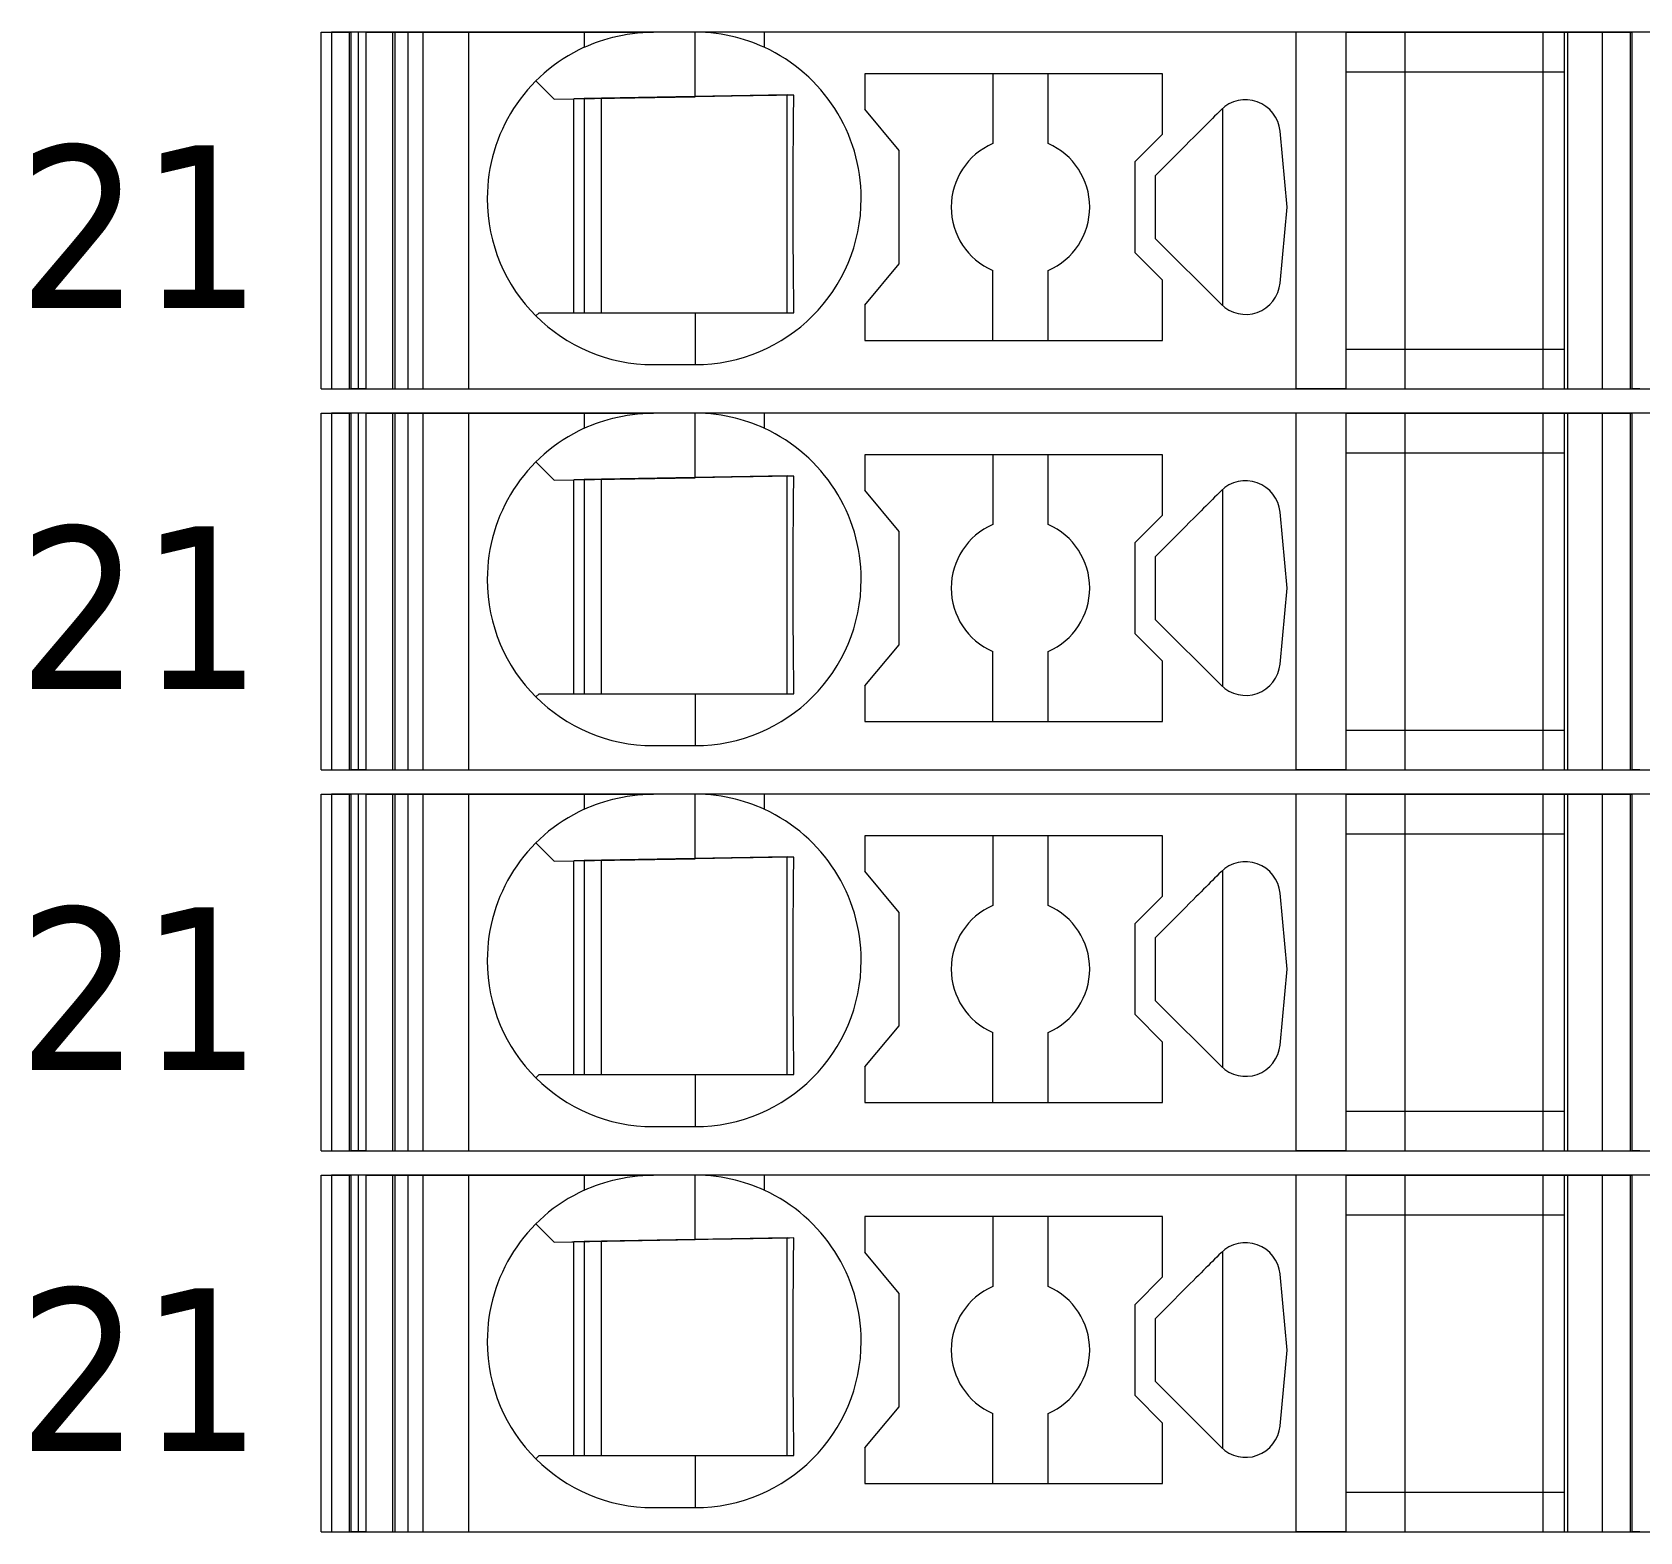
# Model space of a CAD drawing. Header units: millimetres. Extents: x 0 to 1680, y 0 to 1188.
# Drawn here: x 896.68 to 919.89, y 325.85 to 347.5 of the extents above; entities that cross this region are included whole.
import ezdxf
from ezdxf.enums import TextEntityAlignment as Align

# ---------------------------------------------------------------- set-up
doc = ezdxf.new("R2010")
doc.units = ezdxf.units.MM
for name, color, linetype, lineweight in [('EPLAN309', 5, 'Continuous', 5), ('EPLAN493', 5, 'Continuous', 5), ('MAIN-1', 7, 'Continuous', 5), ('MAIN-2', 7, 'Continuous', 5)]:
    doc.layers.add(name, color=color, linetype=linetype, lineweight=lineweight)
doc.styles.add('Tahoma', font='')
doc.styles.get('Tahoma').set_extended_font_data('Tahoma')

# ---------------------------------------------------------------- blocks, each defined once
blk = doc.blocks.new('EPLSYM_LibrarySPECIAL_Symbol12_Variant0_Placement8_50')
at = {"layer": 'EPLAN309', "lineweight": 13, "ltscale": 16}
blk.add_lwpolyline([(0, -5.15), (68.15, -5.15), (68.15, 0), (0, 0)], close=True, dxfattribs=at)
at = {"layer": 'EPLAN493', "color": 5, "style": 'Tahoma'}
blk.add_attdef('17_20450', text='', height=2.3478, dxfattribs=at).set_placement((0, -21.83478), align=Align.MIDDLE_RIGHT)
blk = doc.blocks.new('EPLSYM_LibrarySPECIAL_Symbol12_Variant0_Placement8_51')
at = {"layer": 'EPLAN309', "lineweight": 13, "ltscale": 16}
blk.add_lwpolyline([(0, -5.15), (68.15, -5.15), (68.15, 0), (0, 0)], close=True, dxfattribs=at)
at = {"layer": 'EPLAN493', "color": 5, "style": 'Tahoma'}
blk.add_attdef('17_20450', text='', height=2.3478, dxfattribs=at).set_placement((0, -21.83478), align=Align.MIDDLE_RIGHT)
blk = doc.blocks.new('EPLSYM_LibrarySPECIAL_Symbol12_Variant0_Placement8_52')
at = {"layer": 'EPLAN309', "lineweight": 13, "ltscale": 16}
blk.add_lwpolyline([(0, -5.15), (68.15, -5.15), (68.15, 0), (0, 0)], close=True, dxfattribs=at)
at = {"layer": 'EPLAN493', "color": 5, "style": 'Tahoma'}
blk.add_attdef('17_20450', text='', height=2.3478, dxfattribs=at).set_placement((0, -21.83478), align=Align.MIDDLE_RIGHT)
blk = doc.blocks.new('EPLSYM_LibrarySPECIAL_Symbol12_Variant0_Placement8_53')
at = {"layer": 'EPLAN309', "lineweight": 13, "ltscale": 16}
blk.add_lwpolyline([(0, -5.15), (68.15, -5.15), (68.15, 0), (0, 0)], close=True, dxfattribs=at)
at = {"layer": 'EPLAN493', "color": 5, "style": 'Tahoma'}
blk.add_attdef('17_20450', text='', height=2.3478, dxfattribs=at).set_placement((0, -21.83478), align=Align.MIDDLE_RIGHT)

msp = doc.modelspace()

# ---------------------------------------------------------------- linework, layer by layer
at = {"layer": 'MAIN-1'}
for p, q in [((900.85, 347.5), (901.284, 347.5)), ((900.85, 342.35), (900.85, 347.5)), ((901.393, 347.5), (901.284, 347.5)), ((901.284, 342.35), (901.284, 347.5)), ((901.501, 347.5), (901.393, 347.5)), ((901.393, 342.35), (901.393, 347.5)), ((901.501, 347.5), (904.65, 347.5)), ((901.501, 342.35), (901.501, 347.5)), ((904.65, 347.5), (905.65, 347.5)), ((904.65, 347.5), (904.65, 347.282)), ((904.65, 347.282), (904.702, 347.305)), ((904.702, 347.305), (904.756, 347.327)), ((904.756, 347.327), (904.813, 347.349)), ((904.813, 347.349), (904.872, 347.37)), ((904.872, 347.37), (904.933, 347.39)), ((904.933, 347.39), (904.997, 347.409)), ((904.997, 347.409), (905.063, 347.427)), ((905.063, 347.427), (905.131, 347.443)), ((905.131, 347.443), (905.201, 347.458)), ((905.201, 347.458), (905.272, 347.47)), ((905.272, 347.47), (905.346, 347.481)), ((905.346, 347.481), (905.421, 347.489)), ((905.421, 347.489), (905.497, 347.495)), ((905.497, 347.495), (905.573, 347.499)), ((905.573, 347.499), (905.65, 347.5)), ((906.25, 347.5), (905.65, 347.5)), ((906.327, 347.499), (906.25, 347.5)), ((907.25, 347.5), (906.25, 347.5)), ((906.25, 346.568), (906.25, 347.5)), ((906.403, 347.495), (906.327, 347.499)), ((906.479, 347.489), (906.403, 347.495)), ((906.554, 347.481), (906.479, 347.489)), ((906.628, 347.47), (906.554, 347.481)), ((906.699, 347.458), (906.628, 347.47)), ((906.769, 347.443), (906.699, 347.458)), ((906.837, 347.427), (906.769, 347.443)), ((906.903, 347.409), (906.837, 347.427)), ((906.967, 347.39), (906.903, 347.409)), ((907.028, 347.37), (906.967, 347.39)), ((907.087, 347.349), (907.028, 347.37)), ((907.144, 347.327), (907.087, 347.349)), ((907.198, 347.305), (907.144, 347.327)), ((907.25, 347.282), (907.198, 347.305)), ((914.932, 347.5), (907.25, 347.5)), ((907.25, 347.5), (907.25, 347.282)), ((915.65, 347.5), (914.932, 347.5)), ((914.932, 342.35), (914.932, 347.5)), ((915.65, 347.5), (918.8, 347.5)), ((915.65, 347.5), (915.65, 342.35)), ((918.8, 347.5), (919.35, 347.5)), ((918.8, 347.5), (918.8, 342.35)), ((919.35, 347.5), (919.784, 347.5)), ((919.35, 347.5), (919.35, 342.35)), ((919.893, 347.5), (919.784, 347.5)), ((919.784, 342.35), (919.784, 347.5)), ((908.7, 346.9), (908.7, 346.389)), ((913, 346.9), (908.7, 346.9)), ((910.55, 346.9), (910.55, 345.892)), ((911.35, 345.892), (911.35, 346.9)), ((913, 346.029), (913, 346.9)), ((915.65, 346.925), (918.8, 346.925)), ((903.953, 346.797), (904.217, 346.533)), ((904.217, 346.533), (906.25, 346.568)), ((904.5, 343.45), (904.5, 346.538)), ((904.65, 346.54), (904.65, 343.45)), ((904.9, 343.45), (904.9, 346.545)), ((906.345, 346.57), (906.25, 346.568)), ((906.438, 346.571), (906.345, 346.57)), ((906.53, 346.573), (906.438, 346.571)), ((906.618, 346.575), (906.53, 346.573)), ((906.703, 346.576), (906.618, 346.575)), ((906.786, 346.577), (906.703, 346.576)), ((906.865, 346.579), (906.786, 346.577)), ((906.943, 346.58), (906.865, 346.579)), ((907.017, 346.581), (906.943, 346.58)), ((907.09, 346.582), (907.017, 346.581)), ((907.16, 346.584), (907.09, 346.582)), ((907.229, 346.585), (907.16, 346.584)), ((907.297, 346.586), (907.229, 346.585)), ((907.363, 346.587), (907.297, 346.586)), ((907.428, 346.588), (907.363, 346.587)), ((907.491, 346.589), (907.428, 346.588)), ((907.554, 346.59), (907.491, 346.589)), ((907.615, 346.591), (907.554, 346.59)), ((907.579, 343.45), (907.579, 346.591)), ((907.676, 346.592), (907.615, 346.591)), ((907.673, 346.303), (907.674, 346.377)), ((907.674, 346.377), (907.675, 346.45)), ((907.675, 346.45), (907.676, 346.522)), ((907.676, 346.522), (907.676, 346.592)), ((909.2, 345.793), (908.7, 346.389)), ((913.846, 346.379), (913.815, 346.347)), ((913.867, 346.398), (913.867, 343.552)), ((907.671, 346.07), (907.672, 346.149)), ((907.672, 346.149), (907.673, 346.227)), ((907.673, 346.227), (907.673, 346.303)), ((913.627, 346.159), (913.594, 346.126)), ((913.658, 346.191), (913.627, 346.159)), ((913.69, 346.222), (913.658, 346.191)), ((913.721, 346.253), (913.69, 346.222)), ((913.752, 346.285), (913.721, 346.253)), ((913.784, 346.316), (913.752, 346.285)), ((913.815, 346.347), (913.784, 346.316)), ((907.669, 345.817), (907.67, 345.904)), ((907.67, 345.988), (907.671, 346.07)), ((907.67, 345.904), (907.67, 345.988)), ((912.6, 345.629), (913, 346.029)), ((913.402, 345.934), (913.323, 345.856)), ((913.443, 345.975), (913.402, 345.934)), ((913.483, 346.015), (913.443, 345.975)), ((913.521, 346.053), (913.483, 346.015)), ((913.558, 346.09), (913.521, 346.053)), ((913.594, 346.126), (913.558, 346.09)), ((914.802, 344.975), (914.698, 346.072)), ((907.668, 345.632), (907.669, 345.726)), ((907.669, 345.726), (907.669, 345.817)), ((909.2, 344.157), (909.2, 345.793)), ((913.158, 345.69), (913.072, 345.604)), ((913.242, 345.774), (913.158, 345.69)), ((913.323, 345.856), (913.242, 345.774)), ((907.667, 345.431), (907.668, 345.534)), ((907.668, 345.534), (907.668, 345.632)), ((912.6, 345.629), (912.6, 344.321)), ((912.986, 345.518), (912.9, 345.432)), ((913.072, 345.604), (912.986, 345.518)), ((907.667, 345.324), (907.667, 345.431)), ((907.667, 345.213), (907.667, 345.324)), ((907.667, 345.1), (907.667, 345.213)), ((912.9, 345.302), (912.9, 345.432)), ((912.9, 345.171), (912.9, 345.302)), ((907.667, 344.979), (907.667, 345.1)), ((907.667, 344.861), (907.667, 344.979)), ((912.9, 345.04), (912.9, 345.171)), ((912.9, 344.91), (912.9, 345.04)), ((914.698, 343.878), (914.802, 344.975)), ((907.667, 344.747), (907.667, 344.861)), ((907.668, 344.638), (907.667, 344.747)), ((912.9, 344.779), (912.9, 344.91)), ((912.9, 344.648), (912.9, 344.779)), ((907.668, 344.534), (907.668, 344.638)), ((907.669, 344.434), (907.668, 344.534)), ((912.9, 344.518), (912.9, 344.648)), ((912.9, 344.518), (913.846, 343.571)), ((907.669, 344.339), (907.669, 344.434)), ((907.67, 344.248), (907.669, 344.339)), ((913, 343.921), (912.6, 344.321)), ((907.671, 344.159), (907.67, 344.248)), ((907.672, 344.073), (907.671, 344.159)), ((907.672, 343.99), (907.672, 344.073)), ((908.7, 343.561), (909.2, 344.157)), ((910.55, 343.05), (910.55, 344.058)), ((911.35, 343.05), (911.35, 344.058)), ((907.673, 343.908), (907.672, 343.99)), ((907.674, 343.829), (907.673, 343.908)), ((907.675, 343.75), (907.674, 343.829)), ((913, 343.05), (913, 343.921)), ((907.676, 343.674), (907.675, 343.75)), ((907.676, 343.598), (907.676, 343.674)), ((907.677, 343.524), (907.676, 343.598)), ((904, 343.45), (903.953, 343.403)), ((904, 343.45), (906.25, 343.45)), ((906.25, 343.45), (906.342, 343.45)), ((906.25, 343.45), (906.25, 342.7)), ((906.342, 343.45), (906.433, 343.45)), ((906.433, 343.45), (906.523, 343.45)), ((906.523, 343.45), (906.61, 343.45)), ((906.61, 343.45), (906.695, 343.45)), ((906.695, 343.45), (906.778, 343.45)), ((906.778, 343.45), (906.858, 343.45)), ((906.858, 343.45), (906.936, 343.45)), ((906.936, 343.45), (907.011, 343.45)), ((907.011, 343.45), (907.085, 343.45)), ((907.085, 343.45), (907.157, 343.45)), ((907.157, 343.45), (907.226, 343.45)), ((907.226, 343.45), (907.295, 343.45)), ((907.295, 343.45), (907.361, 343.45)), ((907.361, 343.45), (907.427, 343.45)), ((907.427, 343.45), (907.491, 343.45)), ((907.491, 343.45), (907.555, 343.45)), ((907.555, 343.45), (907.617, 343.45)), ((907.617, 343.45), (907.678, 343.45)), ((907.678, 343.45), (907.677, 343.524)), ((908.7, 343.561), (908.7, 343.05)), ((908.7, 343.05), (913, 343.05)), ((915.65, 342.925), (918.8, 342.925)), ((905.65, 342.7), (906.25, 342.7)), ((900.85, 342.35), (901.284, 342.35)), ((901.393, 342.35), (901.284, 342.35)), ((901.501, 342.35), (901.393, 342.35)), ((901.501, 342.35), (914.932, 342.35)), ((915.65, 342.35), (914.932, 342.35)), ((915.65, 342.35), (918.8, 342.35)), ((918.8, 342.35), (919.35, 342.35)), ((919.35, 342.35), (919.784, 342.35)), ((919.893, 342.35), (919.784, 342.35)), ((900.85, 342), (901.284, 342)), ((900.85, 336.85), (900.85, 342)), ((901.393, 342), (901.284, 342)), ((901.284, 336.85), (901.284, 342)), ((901.501, 342), (901.393, 342)), ((901.393, 336.85), (901.393, 342)), ((901.501, 342), (904.65, 342)), ((901.501, 336.85), (901.501, 342)), ((904.65, 342), (905.65, 342)), ((904.65, 342), (904.65, 341.782)), ((905.131, 341.943), (905.201, 341.958)), ((905.201, 341.958), (905.272, 341.97)), ((905.272, 341.97), (905.346, 341.981)), ((905.346, 341.981), (905.421, 341.989)), ((905.421, 341.989), (905.497, 341.995)), ((905.497, 341.995), (905.573, 341.999)), ((905.573, 341.999), (905.65, 342)), ((906.25, 342), (905.65, 342)), ((906.327, 341.999), (906.25, 342)), ((907.25, 342), (906.25, 342)), ((906.25, 341.068), (906.25, 342)), ((906.403, 341.995), (906.327, 341.999)), ((906.479, 341.989), (906.403, 341.995)), ((906.554, 341.981), (906.479, 341.989)), ((906.628, 341.97), (906.554, 341.981)), ((906.699, 341.958), (906.628, 341.97)), ((906.769, 341.943), (906.699, 341.958)), ((914.932, 342), (907.25, 342)), ((907.25, 342), (907.25, 341.782)), ((915.65, 342), (914.932, 342)), ((914.932, 336.85), (914.932, 342)), ((915.65, 342), (918.8, 342)), ((915.65, 342), (915.65, 336.85)), ((918.8, 342), (919.35, 342)), ((918.8, 342), (918.8, 336.85)), ((919.35, 342), (919.784, 342)), ((919.35, 342), (919.35, 336.85)), ((919.893, 342), (919.784, 342)), ((919.784, 336.85), (919.784, 342)), ((904.65, 341.782), (904.702, 341.805)), ((904.702, 341.805), (904.756, 341.827)), ((904.756, 341.827), (904.813, 341.849)), ((904.813, 341.849), (904.872, 341.87)), ((904.872, 341.87), (904.933, 341.89)), ((904.933, 341.89), (904.997, 341.909)), ((904.997, 341.909), (905.063, 341.927)), ((905.063, 341.927), (905.131, 341.943)), ((906.837, 341.927), (906.769, 341.943)), ((906.903, 341.909), (906.837, 341.927)), ((906.967, 341.89), (906.903, 341.909)), ((907.028, 341.87), (906.967, 341.89)), ((907.087, 341.849), (907.028, 341.87)), ((907.144, 341.827), (907.087, 341.849)), ((907.198, 341.805), (907.144, 341.827)), ((907.25, 341.782), (907.198, 341.805)), ((903.953, 341.297), (904.217, 341.033)), ((908.7, 341.4), (908.7, 340.889)), ((913, 341.4), (908.7, 341.4)), ((910.55, 341.4), (910.55, 340.392)), ((911.35, 340.392), (911.35, 341.4)), ((913, 340.529), (913, 341.4)), ((915.65, 341.425), (918.8, 341.425)), ((904.217, 341.033), (906.25, 341.068)), ((904.5, 337.95), (904.5, 341.038)), ((904.65, 341.04), (904.65, 337.95)), ((904.9, 337.95), (904.9, 341.045)), ((906.345, 341.07), (906.25, 341.068)), ((906.438, 341.071), (906.345, 341.07)), ((906.53, 341.073), (906.438, 341.071)), ((906.618, 341.075), (906.53, 341.073)), ((906.703, 341.076), (906.618, 341.075)), ((906.786, 341.077), (906.703, 341.076)), ((906.865, 341.079), (906.786, 341.077)), ((906.943, 341.08), (906.865, 341.079)), ((907.017, 341.081), (906.943, 341.08)), ((907.09, 341.082), (907.017, 341.081)), ((907.16, 341.084), (907.09, 341.082)), ((907.229, 341.085), (907.16, 341.084)), ((907.297, 341.086), (907.229, 341.085)), ((907.363, 341.087), (907.297, 341.086)), ((907.428, 341.088), (907.363, 341.087)), ((907.491, 341.089), (907.428, 341.088)), ((907.554, 341.09), (907.491, 341.089)), ((907.615, 341.091), (907.554, 341.09)), ((907.579, 337.95), (907.579, 341.091)), ((907.676, 341.092), (907.615, 341.091)), ((907.676, 341.022), (907.676, 341.092)), ((907.673, 340.803), (907.674, 340.877)), ((907.673, 340.727), (907.673, 340.803)), ((907.674, 340.877), (907.675, 340.95)), ((907.675, 340.95), (907.676, 341.022)), ((909.2, 340.293), (908.7, 340.889)), ((913.784, 340.816), (913.752, 340.785)), ((913.815, 340.847), (913.784, 340.816)), ((913.846, 340.879), (913.815, 340.847)), ((913.867, 340.898), (913.867, 338.052)), ((907.67, 340.488), (907.671, 340.57)), ((907.671, 340.57), (907.672, 340.649)), ((907.672, 340.649), (907.673, 340.727)), ((913.558, 340.59), (913.521, 340.553)), ((913.594, 340.626), (913.558, 340.59)), ((913.627, 340.659), (913.594, 340.626)), ((913.658, 340.691), (913.627, 340.659)), ((913.69, 340.722), (913.658, 340.691)), ((913.721, 340.753), (913.69, 340.722)), ((913.752, 340.785), (913.721, 340.753)), ((914.802, 339.475), (914.698, 340.572)), ((907.669, 340.317), (907.67, 340.404)), ((907.67, 340.404), (907.67, 340.488)), ((912.6, 340.129), (913, 340.529)), ((913.323, 340.356), (913.242, 340.274)), ((913.402, 340.434), (913.323, 340.356)), ((913.443, 340.475), (913.402, 340.434)), ((913.483, 340.515), (913.443, 340.475)), ((913.521, 340.553), (913.483, 340.515)), ((907.668, 340.132), (907.669, 340.226)), ((907.668, 340.034), (907.668, 340.132)), ((907.669, 340.226), (907.669, 340.317)), ((909.2, 338.657), (909.2, 340.293)), ((912.6, 340.129), (912.6, 338.821)), ((913.072, 340.104), (912.986, 340.018)), ((913.158, 340.19), (913.072, 340.104)), ((913.242, 340.274), (913.158, 340.19)), ((907.667, 339.931), (907.668, 340.034)), ((907.667, 339.824), (907.667, 339.931)), ((912.986, 340.018), (912.9, 339.932)), ((912.9, 339.802), (912.9, 339.932)), ((907.667, 339.713), (907.667, 339.824)), ((907.667, 339.6), (907.667, 339.713)), ((912.9, 339.671), (912.9, 339.802)), ((912.9, 339.54), (912.9, 339.671)), ((907.667, 339.479), (907.667, 339.6)), ((907.667, 339.361), (907.667, 339.479)), ((912.9, 339.41), (912.9, 339.54)), ((912.9, 339.279), (912.9, 339.41)), ((914.698, 338.378), (914.802, 339.475)), ((907.667, 339.247), (907.667, 339.361)), ((907.668, 339.138), (907.667, 339.247)), ((912.9, 339.148), (912.9, 339.279)), ((907.668, 339.034), (907.668, 339.138)), ((907.669, 338.934), (907.668, 339.034)), ((912.9, 339.018), (912.9, 339.148)), ((912.9, 339.018), (913.846, 338.071)), ((907.669, 338.839), (907.669, 338.934)), ((907.67, 338.748), (907.669, 338.839)), ((907.671, 338.659), (907.67, 338.748)), ((913, 338.421), (912.6, 338.821)), ((907.672, 338.573), (907.671, 338.659)), ((907.672, 338.49), (907.672, 338.573)), ((907.673, 338.408), (907.672, 338.49)), ((908.7, 338.061), (909.2, 338.657)), ((910.55, 337.55), (910.55, 338.558)), ((911.35, 337.55), (911.35, 338.558)), ((907.674, 338.329), (907.673, 338.408)), ((907.675, 338.25), (907.674, 338.329)), ((907.676, 338.174), (907.675, 338.25)), ((913, 337.55), (913, 338.421)), ((907.676, 338.098), (907.676, 338.174)), ((907.677, 338.024), (907.676, 338.098)), ((907.678, 337.95), (907.677, 338.024)), ((908.7, 338.061), (908.7, 337.55)), ((904, 337.95), (903.953, 337.903)), ((904, 337.95), (906.25, 337.95)), ((906.25, 337.95), (906.342, 337.95)), ((906.25, 337.95), (906.25, 337.2)), ((906.342, 337.95), (906.433, 337.95)), ((906.433, 337.95), (906.523, 337.95)), ((906.523, 337.95), (906.61, 337.95)), ((906.61, 337.95), (906.695, 337.95)), ((906.695, 337.95), (906.778, 337.95)), ((906.778, 337.95), (906.858, 337.95)), ((906.858, 337.95), (906.936, 337.95)), ((906.936, 337.95), (907.011, 337.95)), ((907.011, 337.95), (907.085, 337.95)), ((907.085, 337.95), (907.157, 337.95)), ((907.157, 337.95), (907.226, 337.95)), ((907.226, 337.95), (907.295, 337.95)), ((907.295, 337.95), (907.361, 337.95)), ((907.361, 337.95), (907.427, 337.95)), ((907.427, 337.95), (907.491, 337.95)), ((907.491, 337.95), (907.555, 337.95)), ((907.555, 337.95), (907.617, 337.95)), ((907.617, 337.95), (907.678, 337.95)), ((908.7, 337.55), (913, 337.55)), ((915.65, 337.425), (918.8, 337.425)), ((905.65, 337.2), (906.25, 337.2)), ((900.85, 336.85), (901.284, 336.85)), ((901.393, 336.85), (901.284, 336.85)), ((901.501, 336.85), (901.393, 336.85)), ((901.501, 336.85), (914.932, 336.85)), ((915.65, 336.85), (914.932, 336.85)), ((915.65, 336.85), (918.8, 336.85)), ((918.8, 336.85), (919.35, 336.85)), ((919.35, 336.85), (919.784, 336.85)), ((919.893, 336.85), (919.784, 336.85)), ((900.85, 336.5), (901.284, 336.5)), ((900.85, 331.35), (900.85, 336.5)), ((901.393, 336.5), (901.284, 336.5)), ((901.284, 331.35), (901.284, 336.5)), ((901.501, 336.5), (901.393, 336.5)), ((901.393, 331.35), (901.393, 336.5)), ((901.501, 336.5), (904.65, 336.5)), ((901.501, 331.35), (901.501, 336.5)), ((904.65, 336.5), (905.65, 336.5)), ((904.65, 336.5), (904.65, 336.282)), ((904.872, 336.37), (904.933, 336.39)), ((904.933, 336.39), (904.997, 336.409)), ((904.997, 336.409), (905.063, 336.427)), ((905.063, 336.427), (905.131, 336.443)), ((905.131, 336.443), (905.201, 336.458)), ((905.201, 336.458), (905.272, 336.47)), ((905.272, 336.47), (905.346, 336.481)), ((905.346, 336.481), (905.421, 336.489)), ((905.421, 336.489), (905.497, 336.495)), ((905.497, 336.495), (905.573, 336.499)), ((905.573, 336.499), (905.65, 336.5)), ((906.25, 336.5), (905.65, 336.5)), ((906.327, 336.499), (906.25, 336.5)), ((907.25, 336.5), (906.25, 336.5)), ((906.25, 335.568), (906.25, 336.5)), ((906.403, 336.495), (906.327, 336.499)), ((906.479, 336.489), (906.403, 336.495)), ((906.554, 336.481), (906.479, 336.489)), ((906.628, 336.47), (906.554, 336.481)), ((906.699, 336.458), (906.628, 336.47)), ((906.769, 336.443), (906.699, 336.458)), ((906.837, 336.427), (906.769, 336.443)), ((906.903, 336.409), (906.837, 336.427)), ((906.967, 336.39), (906.903, 336.409)), ((907.028, 336.37), (906.967, 336.39)), ((914.932, 336.5), (907.25, 336.5)), ((907.25, 336.5), (907.25, 336.282)), ((915.65, 336.5), (914.932, 336.5)), ((914.932, 331.35), (914.932, 336.5)), ((915.65, 336.5), (918.8, 336.5)), ((915.65, 336.5), (915.65, 331.35)), ((918.8, 336.5), (919.35, 336.5)), ((918.8, 336.5), (918.8, 331.35)), ((919.35, 336.5), (919.784, 336.5)), ((919.35, 336.5), (919.35, 331.35)), ((919.893, 336.5), (919.784, 336.5)), ((919.784, 331.35), (919.784, 336.5)), ((904.65, 336.282), (904.702, 336.305)), ((904.702, 336.305), (904.756, 336.327)), ((904.756, 336.327), (904.813, 336.349)), ((904.813, 336.349), (904.872, 336.37)), ((907.087, 336.349), (907.028, 336.37)), ((907.144, 336.327), (907.087, 336.349)), ((907.198, 336.305), (907.144, 336.327)), ((907.25, 336.282), (907.198, 336.305)), ((915.65, 335.925), (918.8, 335.925)), ((903.953, 335.797), (904.217, 335.533)), ((908.7, 335.9), (908.7, 335.389)), ((913, 335.9), (908.7, 335.9)), ((910.55, 335.9), (910.55, 334.892)), ((911.35, 334.892), (911.35, 335.9)), ((913, 335.029), (913, 335.9)), ((904.217, 335.533), (906.25, 335.568)), ((904.5, 332.45), (904.5, 335.538)), ((904.65, 335.54), (904.65, 332.45)), ((904.9, 332.45), (904.9, 335.545)), ((906.345, 335.57), (906.25, 335.568)), ((906.438, 335.571), (906.345, 335.57)), ((906.53, 335.573), (906.438, 335.571)), ((906.618, 335.575), (906.53, 335.573)), ((906.703, 335.576), (906.618, 335.575)), ((906.786, 335.577), (906.703, 335.576)), ((906.865, 335.579), (906.786, 335.577)), ((906.943, 335.58), (906.865, 335.579)), ((907.017, 335.581), (906.943, 335.58)), ((907.09, 335.582), (907.017, 335.581)), ((907.16, 335.584), (907.09, 335.582)), ((907.229, 335.585), (907.16, 335.584)), ((907.297, 335.586), (907.229, 335.585)), ((907.363, 335.587), (907.297, 335.586)), ((907.428, 335.588), (907.363, 335.587)), ((907.491, 335.589), (907.428, 335.588)), ((907.554, 335.59), (907.491, 335.589)), ((907.615, 335.591), (907.554, 335.59)), ((907.579, 332.45), (907.579, 335.591)), ((907.676, 335.592), (907.615, 335.591)), ((907.675, 335.45), (907.676, 335.522)), ((907.676, 335.522), (907.676, 335.592)), ((907.672, 335.149), (907.673, 335.227)), ((907.673, 335.303), (907.674, 335.377)), ((907.673, 335.227), (907.673, 335.303)), ((907.674, 335.377), (907.675, 335.45)), ((909.2, 334.793), (908.7, 335.389)), ((913.721, 335.253), (913.69, 335.222)), ((913.752, 335.285), (913.721, 335.253)), ((913.784, 335.316), (913.752, 335.285)), ((913.815, 335.347), (913.784, 335.316)), ((913.846, 335.379), (913.815, 335.347)), ((913.867, 335.398), (913.867, 332.552)), ((907.67, 334.988), (907.671, 335.07)), ((907.671, 335.07), (907.672, 335.149)), ((912.6, 334.629), (913, 335.029)), ((913.483, 335.015), (913.443, 334.975)), ((913.521, 335.053), (913.483, 335.015)), ((913.558, 335.09), (913.521, 335.053)), ((913.594, 335.126), (913.558, 335.09)), ((913.627, 335.159), (913.594, 335.126)), ((913.658, 335.191), (913.627, 335.159)), ((913.69, 335.222), (913.658, 335.191)), ((914.802, 333.975), (914.698, 335.072)), ((907.669, 334.817), (907.67, 334.904)), ((907.669, 334.726), (907.669, 334.817)), ((907.67, 334.904), (907.67, 334.988)), ((909.2, 333.157), (909.2, 334.793)), ((913.242, 334.774), (913.158, 334.69)), ((913.323, 334.856), (913.242, 334.774)), ((913.402, 334.934), (913.323, 334.856)), ((913.443, 334.975), (913.402, 334.934)), ((907.667, 334.431), (907.668, 334.534)), ((907.668, 334.632), (907.669, 334.726)), ((907.668, 334.534), (907.668, 334.632)), ((912.6, 334.629), (912.6, 333.321)), ((913.072, 334.604), (912.986, 334.518)), ((913.158, 334.69), (913.072, 334.604)), ((907.667, 334.324), (907.667, 334.431)), ((907.667, 334.213), (907.667, 334.324)), ((912.986, 334.518), (912.9, 334.432)), ((912.9, 334.302), (912.9, 334.432)), ((912.9, 334.171), (912.9, 334.302)), ((907.667, 334.1), (907.667, 334.213)), ((907.667, 333.979), (907.667, 334.1)), ((912.9, 334.04), (912.9, 334.171)), ((907.667, 333.861), (907.667, 333.979)), ((907.667, 333.747), (907.667, 333.861)), ((912.9, 333.91), (912.9, 334.04)), ((912.9, 333.779), (912.9, 333.91)), ((914.698, 332.878), (914.802, 333.975)), ((907.668, 333.638), (907.667, 333.747)), ((907.668, 333.534), (907.668, 333.638)), ((912.9, 333.648), (912.9, 333.779)), ((912.9, 333.518), (912.9, 333.648)), ((907.669, 333.434), (907.668, 333.534)), ((907.669, 333.339), (907.669, 333.434)), ((912.9, 333.518), (913.846, 332.571)), ((907.67, 333.248), (907.669, 333.339)), ((907.671, 333.159), (907.67, 333.248)), ((907.672, 333.073), (907.671, 333.159)), ((908.7, 332.561), (909.2, 333.157)), ((913, 332.921), (912.6, 333.321)), ((907.672, 332.99), (907.672, 333.073)), ((907.673, 332.908), (907.672, 332.99)), ((907.674, 332.829), (907.673, 332.908)), ((910.55, 332.05), (910.55, 333.058)), ((911.35, 332.05), (911.35, 333.058)), ((913, 332.05), (913, 332.921)), ((907.675, 332.75), (907.674, 332.829)), ((907.676, 332.674), (907.675, 332.75)), ((907.676, 332.598), (907.676, 332.674)), ((904, 332.45), (903.953, 332.403)), ((904, 332.45), (906.25, 332.45)), ((906.25, 332.45), (906.342, 332.45)), ((906.25, 332.45), (906.25, 331.7)), ((906.342, 332.45), (906.433, 332.45)), ((906.433, 332.45), (906.523, 332.45)), ((906.523, 332.45), (906.61, 332.45)), ((906.61, 332.45), (906.695, 332.45)), ((906.695, 332.45), (906.778, 332.45)), ((906.778, 332.45), (906.858, 332.45)), ((906.858, 332.45), (906.936, 332.45)), ((906.936, 332.45), (907.011, 332.45)), ((907.011, 332.45), (907.085, 332.45)), ((907.085, 332.45), (907.157, 332.45)), ((907.157, 332.45), (907.226, 332.45)), ((907.226, 332.45), (907.295, 332.45)), ((907.295, 332.45), (907.361, 332.45)), ((907.361, 332.45), (907.427, 332.45)), ((907.427, 332.45), (907.491, 332.45)), ((907.491, 332.45), (907.555, 332.45)), ((907.555, 332.45), (907.617, 332.45)), ((907.617, 332.45), (907.678, 332.45)), ((907.677, 332.524), (907.676, 332.598)), ((907.678, 332.45), (907.677, 332.524)), ((908.7, 332.561), (908.7, 332.05)), ((908.7, 332.05), (913, 332.05)), ((915.65, 331.925), (918.8, 331.925)), ((905.65, 331.7), (906.25, 331.7)), ((900.85, 331.35), (901.284, 331.35)), ((901.393, 331.35), (901.284, 331.35)), ((901.501, 331.35), (901.393, 331.35)), ((901.501, 331.35), (914.932, 331.35)), ((915.65, 331.35), (914.932, 331.35)), ((915.65, 331.35), (918.8, 331.35)), ((918.8, 331.35), (919.35, 331.35)), ((919.35, 331.35), (919.784, 331.35)), ((919.893, 331.35), (919.784, 331.35)), ((900.85, 331), (901.284, 331)), ((900.85, 325.85), (900.85, 331)), ((901.393, 331), (901.284, 331)), ((901.284, 325.85), (901.284, 331)), ((901.501, 331), (901.393, 331)), ((901.393, 325.85), (901.393, 331)), ((901.501, 331), (904.65, 331)), ((901.501, 325.85), (901.501, 331)), ((904.65, 331), (905.65, 331)), ((904.65, 331), (904.65, 330.782)), ((904.702, 330.805), (904.756, 330.827)), ((904.756, 330.827), (904.813, 330.849)), ((904.813, 330.849), (904.872, 330.87)), ((904.872, 330.87), (904.933, 330.89)), ((904.933, 330.89), (904.997, 330.909)), ((904.997, 330.909), (905.063, 330.927)), ((905.063, 330.927), (905.131, 330.943)), ((905.131, 330.943), (905.201, 330.958)), ((905.201, 330.958), (905.272, 330.97)), ((905.272, 330.97), (905.346, 330.981)), ((905.346, 330.981), (905.421, 330.989)), ((905.421, 330.989), (905.497, 330.995)), ((905.497, 330.995), (905.573, 330.999)), ((905.573, 330.999), (905.65, 331)), ((906.25, 331), (905.65, 331)), ((906.327, 330.999), (906.25, 331)), ((907.25, 331), (906.25, 331)), ((906.25, 330.068), (906.25, 331)), ((906.403, 330.995), (906.327, 330.999)), ((906.479, 330.989), (906.403, 330.995)), ((906.554, 330.981), (906.479, 330.989)), ((906.628, 330.97), (906.554, 330.981)), ((906.699, 330.958), (906.628, 330.97)), ((906.769, 330.943), (906.699, 330.958)), ((906.837, 330.927), (906.769, 330.943)), ((906.903, 330.909), (906.837, 330.927)), ((906.967, 330.89), (906.903, 330.909)), ((907.028, 330.87), (906.967, 330.89)), ((907.087, 330.849), (907.028, 330.87)), ((907.144, 330.827), (907.087, 330.849)), ((907.198, 330.805), (907.144, 330.827)), ((914.932, 331), (907.25, 331)), ((907.25, 331), (907.25, 330.782)), ((915.65, 331), (914.932, 331)), ((914.932, 325.85), (914.932, 331)), ((915.65, 331), (918.8, 331)), ((915.65, 331), (915.65, 325.85)), ((918.8, 331), (919.35, 331)), ((918.8, 331), (918.8, 325.85)), ((919.35, 331), (919.784, 331)), ((919.35, 331), (919.35, 325.85)), ((919.893, 331), (919.784, 331)), ((919.784, 325.85), (919.784, 331)), ((904.65, 330.782), (904.702, 330.805)), ((907.25, 330.782), (907.198, 330.805)), ((908.7, 330.4), (908.7, 329.889)), ((913, 330.4), (908.7, 330.4)), ((910.55, 330.4), (910.55, 329.392)), ((911.35, 329.392), (911.35, 330.4)), ((913, 329.529), (913, 330.4)), ((915.65, 330.425), (918.8, 330.425)), ((903.953, 330.297), (904.217, 330.033)), ((904.217, 330.033), (906.25, 330.068)), ((904.5, 326.95), (904.5, 330.038)), ((904.65, 330.04), (904.65, 326.95)), ((904.9, 326.95), (904.9, 330.045)), ((906.345, 330.07), (906.25, 330.068)), ((906.438, 330.071), (906.345, 330.07)), ((906.53, 330.073), (906.438, 330.071)), ((906.618, 330.075), (906.53, 330.073)), ((906.703, 330.076), (906.618, 330.075)), ((906.786, 330.077), (906.703, 330.076)), ((906.865, 330.079), (906.786, 330.077)), ((906.943, 330.08), (906.865, 330.079)), ((907.017, 330.081), (906.943, 330.08)), ((907.09, 330.082), (907.017, 330.081)), ((907.16, 330.084), (907.09, 330.082)), ((907.229, 330.085), (907.16, 330.084)), ((907.297, 330.086), (907.229, 330.085)), ((907.363, 330.087), (907.297, 330.086)), ((907.428, 330.088), (907.363, 330.087)), ((907.491, 330.089), (907.428, 330.088)), ((907.554, 330.09), (907.491, 330.089)), ((907.615, 330.091), (907.554, 330.09)), ((907.579, 326.95), (907.579, 330.091)), ((907.676, 330.092), (907.615, 330.091)), ((907.674, 329.877), (907.675, 329.95)), ((907.675, 329.95), (907.676, 330.022)), ((907.676, 330.022), (907.676, 330.092)), ((909.2, 329.293), (908.7, 329.889)), ((913.867, 329.898), (913.867, 327.052)), ((907.672, 329.649), (907.673, 329.727)), ((907.673, 329.803), (907.674, 329.877)), ((907.673, 329.727), (907.673, 329.803)), ((913.627, 329.659), (913.594, 329.626)), ((913.658, 329.691), (913.627, 329.659)), ((913.69, 329.722), (913.658, 329.691)), ((913.721, 329.753), (913.69, 329.722)), ((913.752, 329.785), (913.721, 329.753)), ((913.784, 329.816), (913.752, 329.785)), ((913.815, 329.847), (913.784, 329.816)), ((913.846, 329.879), (913.815, 329.847)), ((907.67, 329.488), (907.671, 329.57)), ((907.67, 329.404), (907.67, 329.488)), ((907.671, 329.57), (907.672, 329.649)), ((912.6, 329.129), (913, 329.529)), ((913.402, 329.434), (913.323, 329.356)), ((913.443, 329.475), (913.402, 329.434)), ((913.483, 329.515), (913.443, 329.475)), ((913.521, 329.553), (913.483, 329.515)), ((913.558, 329.59), (913.521, 329.553)), ((913.594, 329.626), (913.558, 329.59)), ((914.802, 328.475), (914.698, 329.572)), ((907.668, 329.132), (907.669, 329.226)), ((907.669, 329.317), (907.67, 329.404)), ((907.669, 329.226), (907.669, 329.317)), ((909.2, 327.657), (909.2, 329.293)), ((913.158, 329.19), (913.072, 329.104)), ((913.242, 329.274), (913.158, 329.19)), ((913.323, 329.356), (913.242, 329.274)), ((907.667, 328.931), (907.668, 329.034)), ((907.668, 329.034), (907.668, 329.132)), ((912.6, 329.129), (912.6, 327.821)), ((912.986, 329.018), (912.9, 328.932)), ((913.072, 329.104), (912.986, 329.018)), ((907.667, 328.824), (907.667, 328.931)), ((907.667, 328.713), (907.667, 328.824)), ((912.9, 328.802), (912.9, 328.932)), ((912.9, 328.671), (912.9, 328.802)), ((907.667, 328.6), (907.667, 328.713)), ((907.667, 328.479), (907.667, 328.6)), ((912.9, 328.54), (912.9, 328.671)), ((912.9, 328.41), (912.9, 328.54)), ((907.667, 328.361), (907.667, 328.479)), ((907.667, 328.247), (907.667, 328.361)), ((912.9, 328.279), (912.9, 328.41)), ((912.9, 328.148), (912.9, 328.279)), ((914.698, 327.378), (914.802, 328.475)), ((907.668, 328.138), (907.667, 328.247)), ((907.668, 328.034), (907.668, 328.138)), ((907.669, 327.934), (907.668, 328.034)), ((912.9, 328.018), (912.9, 328.148)), ((907.669, 327.839), (907.669, 327.934)), ((907.67, 327.748), (907.669, 327.839)), ((913, 327.421), (912.6, 327.821)), ((912.9, 328.018), (913.846, 327.071)), ((907.671, 327.659), (907.67, 327.748)), ((907.672, 327.573), (907.671, 327.659)), ((907.672, 327.49), (907.672, 327.573)), ((908.7, 327.061), (909.2, 327.657)), ((907.673, 327.408), (907.672, 327.49)), ((907.674, 327.329), (907.673, 327.408)), ((910.55, 326.55), (910.55, 327.558)), ((911.35, 326.55), (911.35, 327.558)), ((913, 326.55), (913, 327.421)), ((907.675, 327.25), (907.674, 327.329)), ((907.676, 327.174), (907.675, 327.25)), ((907.676, 327.098), (907.676, 327.174)), ((907.677, 327.024), (907.676, 327.098)), ((904, 326.95), (903.953, 326.903)), ((904, 326.95), (906.25, 326.95)), ((906.25, 326.95), (906.342, 326.95)), ((906.25, 326.95), (906.25, 326.2)), ((906.342, 326.95), (906.433, 326.95)), ((906.433, 326.95), (906.523, 326.95)), ((906.523, 326.95), (906.61, 326.95)), ((906.61, 326.95), (906.695, 326.95)), ((906.695, 326.95), (906.778, 326.95)), ((906.778, 326.95), (906.858, 326.95)), ((906.858, 326.95), (906.936, 326.95)), ((906.936, 326.95), (907.011, 326.95)), ((907.011, 326.95), (907.085, 326.95)), ((907.085, 326.95), (907.157, 326.95)), ((907.157, 326.95), (907.226, 326.95)), ((907.226, 326.95), (907.295, 326.95)), ((907.295, 326.95), (907.361, 326.95)), ((907.361, 326.95), (907.427, 326.95)), ((907.427, 326.95), (907.491, 326.95)), ((907.491, 326.95), (907.555, 326.95)), ((907.555, 326.95), (907.617, 326.95)), ((907.617, 326.95), (907.678, 326.95)), ((907.678, 326.95), (907.677, 327.024)), ((908.7, 327.061), (908.7, 326.55)), ((908.7, 326.55), (913, 326.55)), ((915.65, 326.425), (918.8, 326.425)), ((905.65, 326.2), (906.25, 326.2)), ((900.85, 325.85), (901.284, 325.85)), ((901.393, 325.85), (901.284, 325.85)), ((901.501, 325.85), (901.393, 325.85)), ((901.501, 325.85), (914.932, 325.85)), ((915.65, 325.85), (914.932, 325.85)), ((915.65, 325.85), (918.8, 325.85)), ((918.8, 325.85), (919.35, 325.85)), ((919.35, 325.85), (919.784, 325.85)), ((919.893, 325.85), (919.784, 325.85))]:
    msp.add_line(p, q, dxfattribs=at)
for centre, radius, start, end in [((905.65, 345.1), 2.4, 114.6244, 180), ((906.25, 345.1), 2.4, 0, 65.3756), ((914.2, 346.025), 0.5, 5.4404, 135), ((910.95, 344.975), 1, 113.5782, 180), ((910.95, 344.975), 1, 0, 66.4218), ((905.65, 345.1), 2.4, 180, 270), ((906.25, 345.1), 2.4, 270, 0), ((910.95, 344.975), 1, 180, 246.4218), ((910.95, 344.975), 1, 293.5782, 0), ((914.2, 343.925), 0.5, 225, 354.5596), ((905.65, 339.6), 2.4, 114.6244, 180), ((906.25, 339.6), 2.4, 0, 65.3756), ((914.2, 340.525), 0.5, 5.4404, 135), ((910.95, 339.475), 1, 113.5782, 180), ((910.95, 339.475), 1, 0, 66.4218), ((905.65, 339.6), 2.4, 180, 270), ((906.25, 339.6), 2.4, 270, 0), ((910.95, 339.475), 1, 180, 246.4218), ((910.95, 339.475), 1, 293.5782, 0), ((914.2, 338.425), 0.5, 225, 354.5596), ((905.65, 334.1), 2.4, 114.6244, 180), ((906.25, 334.1), 2.4, 0, 65.3756), ((914.2, 335.025), 0.5, 5.4404, 135), ((910.95, 333.975), 1, 113.5782, 180), ((910.95, 333.975), 1, 0, 66.4218), ((905.65, 334.1), 2.4, 180, 270), ((906.25, 334.1), 2.4, 270, 0), ((910.95, 333.975), 1, 180, 246.4218), ((910.95, 333.975), 1, 293.5782, 0), ((914.2, 332.925), 0.5, 225, 354.5596), ((905.65, 328.6), 2.4, 114.6244, 180), ((906.25, 328.6), 2.4, 0, 65.3756), ((914.2, 329.525), 0.5, 5.4404, 135), ((910.95, 328.475), 1, 113.5782, 180), ((910.95, 328.475), 1, 0, 66.4218), ((905.65, 328.6), 2.4, 180, 270), ((906.25, 328.6), 2.4, 270, 0), ((910.95, 328.475), 1, 180, 246.4218), ((910.95, 328.475), 1, 293.5782, 0), ((914.2, 327.425), 0.5, 225, 354.5596)]:
    msp.add_arc(centre, radius, start, end, dxfattribs=at)
at = {"layer": 'MAIN-2'}
for p, q in [((901.256, 347.5), (901.256, 342.35)), ((901.889, 342.35), (901.889, 347.5)), ((901.917, 347.5), (901.917, 342.35)), ((902.102, 347.5), (902.102, 342.35)), ((902.32, 347.5), (902.32, 342.35)), ((902.981, 347.5), (902.981, 342.35)), ((916.506, 342.35), (916.506, 347.5)), ((918.491, 347.5), (918.491, 342.35)), ((918.85, 347.5), (918.85, 342.35)), ((919.756, 347.5), (919.756, 342.35)), ((904.9, 346.553), (907.579, 346.6)), ((907.579, 346.6), (907.676, 346.592)), ((907.579, 346.591), (907.579, 346.6)), ((904.217, 346.533), (904.5, 346.538)), ((904.65, 346.542), (904.5, 346.539)), ((904.5, 346.539), (904.5, 346.538)), ((904.5, 346.538), (904.5, 346.538)), ((904.9, 346.548), (904.65, 346.543)), ((904.65, 346.542), (904.65, 346.543)), ((904.65, 346.542), (904.65, 346.54)), ((904.9, 346.548), (904.9, 346.553)), ((904.9, 346.545), (904.9, 346.548)), ((904.65, 343.45), (904.65, 343.45)), ((904.9, 343.45), (904.9, 343.45)), ((901.256, 342), (901.256, 336.85)), ((901.889, 336.85), (901.889, 342)), ((901.917, 342), (901.917, 336.85)), ((902.102, 342), (902.102, 336.85)), ((902.32, 342), (902.32, 336.85)), ((902.981, 342), (902.981, 336.85)), ((916.506, 336.85), (916.506, 342)), ((918.491, 342), (918.491, 336.85)), ((918.85, 342), (918.85, 336.85)), ((919.756, 342), (919.756, 336.85)), ((904.217, 341.033), (904.5, 341.038)), ((904.65, 341.042), (904.5, 341.039)), ((904.5, 341.039), (904.5, 341.038)), ((904.5, 341.038), (904.5, 341.038)), ((904.9, 341.048), (904.65, 341.043)), ((904.65, 341.042), (904.65, 341.043)), ((904.65, 341.042), (904.65, 341.04)), ((904.9, 341.053), (907.579, 341.1)), ((904.9, 341.048), (904.9, 341.053)), ((904.9, 341.045), (904.9, 341.048)), ((907.579, 341.1), (907.676, 341.092)), ((907.579, 341.091), (907.579, 341.1)), ((904.65, 337.95), (904.65, 337.95)), ((904.9, 337.95), (904.9, 337.95)), ((901.256, 336.5), (901.256, 331.35)), ((901.889, 331.35), (901.889, 336.5)), ((901.917, 336.5), (901.917, 331.35)), ((902.102, 336.5), (902.102, 331.35)), ((902.32, 336.5), (902.32, 331.35)), ((902.981, 336.5), (902.981, 331.35)), ((916.506, 331.35), (916.506, 336.5)), ((918.491, 336.5), (918.491, 331.35)), ((918.85, 336.5), (918.85, 331.35)), ((919.756, 336.5), (919.756, 331.35)), ((904.217, 335.533), (904.5, 335.538)), ((904.65, 335.542), (904.5, 335.539)), ((904.5, 335.539), (904.5, 335.538)), ((904.5, 335.538), (904.5, 335.538)), ((904.9, 335.548), (904.65, 335.543)), ((904.65, 335.542), (904.65, 335.543)), ((904.65, 335.542), (904.65, 335.54)), ((904.9, 335.553), (907.579, 335.6)), ((904.9, 335.548), (904.9, 335.553)), ((904.9, 335.545), (904.9, 335.548)), ((907.579, 335.6), (907.676, 335.592)), ((907.579, 335.591), (907.579, 335.6)), ((904.65, 332.45), (904.65, 332.45)), ((904.9, 332.45), (904.9, 332.45)), ((901.256, 331), (901.256, 325.85)), ((901.889, 325.85), (901.889, 331)), ((901.917, 331), (901.917, 325.85)), ((902.102, 331), (902.102, 325.85)), ((902.32, 331), (902.32, 325.85)), ((902.981, 331), (902.981, 325.85)), ((916.506, 325.85), (916.506, 331)), ((918.491, 331), (918.491, 325.85)), ((918.85, 331), (918.85, 325.85)), ((919.756, 331), (919.756, 325.85)), ((904.217, 330.033), (904.5, 330.038)), ((904.65, 330.042), (904.5, 330.039)), ((904.5, 330.039), (904.5, 330.038)), ((904.5, 330.038), (904.5, 330.038)), ((904.9, 330.048), (904.65, 330.043)), ((904.65, 330.042), (904.65, 330.043)), ((904.65, 330.042), (904.65, 330.04)), ((904.9, 330.053), (907.579, 330.1)), ((904.9, 330.048), (904.9, 330.053)), ((904.9, 330.045), (904.9, 330.048)), ((907.579, 330.1), (907.676, 330.092)), ((907.579, 330.091), (907.579, 330.1)), ((904.65, 326.95), (904.65, 326.95)), ((904.9, 326.95), (904.9, 326.95))]:
    msp.add_line(p, q, dxfattribs=at)

# ---------------------------------------------------------------- block references
ref = msp.add_blockref('EPLSYM_LibrarySPECIAL_Symbol12_Variant0_Placement8_50', (901, 347.5))
ref.add_attrib('17_20450', '21', dxfattribs={"layer": 'EPLAN493', "color": 5, "height": 2.3478, "style": 'Tahoma'}).set_placement((900, 344.69), align=Align.MIDDLE_RIGHT)
ref = msp.add_blockref('EPLSYM_LibrarySPECIAL_Symbol12_Variant0_Placement8_51', (901, 342))
ref.add_attrib('17_20450', '21', dxfattribs={"layer": 'EPLAN493', "color": 5, "height": 2.3478, "style": 'Tahoma'}).set_placement((900, 339.19), align=Align.MIDDLE_RIGHT)
ref = msp.add_blockref('EPLSYM_LibrarySPECIAL_Symbol12_Variant0_Placement8_52', (901, 336.5))
ref.add_attrib('17_20450', '21', dxfattribs={"layer": 'EPLAN493', "color": 5, "height": 2.3478, "style": 'Tahoma'}).set_placement((900, 333.69), align=Align.MIDDLE_RIGHT)
ref = msp.add_blockref('EPLSYM_LibrarySPECIAL_Symbol12_Variant0_Placement8_53', (901, 331))
ref.add_attrib('17_20450', '21', dxfattribs={"layer": 'EPLAN493', "color": 5, "height": 2.3478, "style": 'Tahoma'}).set_placement((900, 328.19), align=Align.MIDDLE_RIGHT)

doc.saveas('drawing.dxf')
